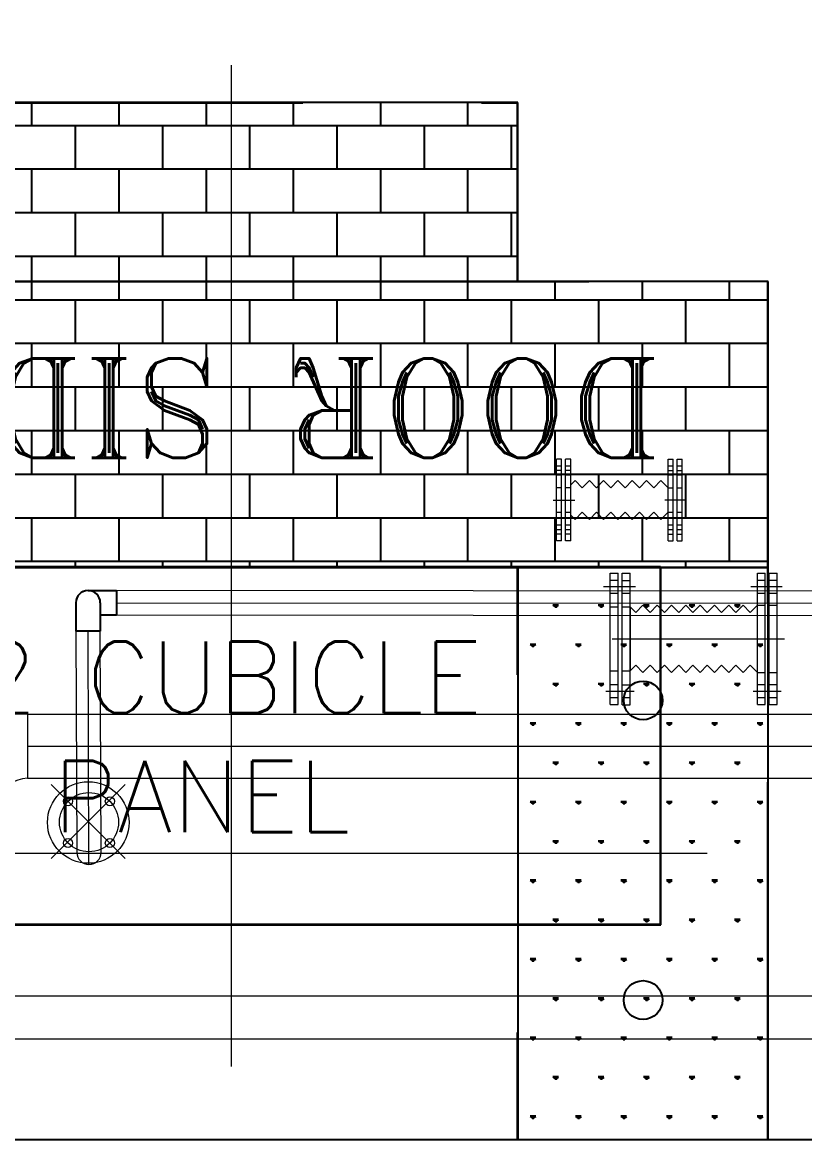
# Model space of a CAD drawing. Header units: metres. Extents: x 532250 to 532639, y 2673852 to 2674172.
# Drawn here: x 532442.479 to 532443.573, y 2674035.273 to 2674036.836 of the extents above; entities that cross this region are included whole.
import ezdxf

# ---------------------------------------------------------------- set-up
doc = ezdxf.new("R2010")
doc.units = ezdxf.units.M
doc.header["$MEASUREMENT"] = 0
for name, pattern in [('CENTER', [2, 1.25, -0.25, 0.25, -0.25]), ('CENTER2', [1.125, 0.75, -0.125, 0.125, -0.125]), ('DASHED', [0.75, 0.5, -0.25]), ('HIDDEN', [0.375, 0.25, -0.125])]:
    doc.linetypes.add(name, pattern=pattern)
doc.layers.add('IDT', color=7, linetype='Continuous')
doc.styles.add('RomanS', font='romans.shx')
doc.styles.add('ROMANT', font='romant', dxfattribs={"height": 2})
doc.linetypes.add('FOUNDATION LAYOUT$0$FENCELINE1', pattern='A,6.35,-2.54,[133,ltypeshp.shx,S=2.54,R=0,X=-2.54,Y=0],-2.54,25.4', length=36.83)

# ---------------------------------------------------------------- blocks, each defined once
blk = doc.blocks.new('IDT')
at = {"layer": 'IDT', "color": 8, "linetype": 'HIDDEN', "ltscale": 2}
for p, q in [((23.406, 22.4856), (23.406, 21.6856)), ((23.756, 22.4856), (23.406, 22.4856)), ((23.406, 22.4856), (23.406, 21.6856)), ((23.756, 22.4856), (23.406, 22.4856)), ((23.756, 22.4856), (23.756, 22.3356)), ((23.756, 22.4856), (23.756, 22.3356)), ((23.756, 21.8356), (23.756, 21.6856)), ((23.756, 21.8356), (23.756, 21.6856)), ((24.906, 21.6856), (23.406, 21.6856)), ((23.406, 21.6856), (23.406, 21.2856)), ((24.906, 21.6856), (23.406, 21.6856)), ((23.406, 21.6856), (23.406, 21.2856)), ((24.906, 21.2856), (23.406, 21.2856)), ((24.906, 21.2856), (23.406, 21.2856)), ((23.756, 21.2856), (23.756, 21.0356)), ((23.756, 21.2856), (23.756, 21.0356)), ((24.556, 21.0356), (23.756, 21.0356)), ((24.556, 21.0356), (23.756, 21.0356))]:
    blk.add_line(p, q, dxfattribs=at)
at = {"layer": 'IDT', "color": 8}
for p, q in [((23.4053, 22.4854), (23.4053, 21.6854)), ((23.7553, 22.4854), (23.4053, 22.4854)), ((23.7553, 21.6854), (23.7553, 22.4854)), ((23.556, 22.1846), (23.556, 21.6846)), ((23.556, 22.1846), (24.756, 22.1846)), ((23.556, 22.1846), (23.556, 21.6846)), ((23.556, 22.1846), (24.756, 22.1846)), ((23.4053, 21.6854), (23.7553, 21.6854)), ((23.4053, 21.6854), (23.4053, 21.2854)), ((24.9053, 21.6854), (23.4053, 21.6854)), ((23.556, 21.6846), (24.756, 21.6846)), ((23.556, 21.6846), (24.756, 21.6846)), ((23.4053, 21.2854), (24.9053, 21.2854)), ((23.7553, 21.2854), (23.7553, 21.0354)), ((24.5553, 21.2854), (23.7553, 21.2854)), ((23.7553, 21.0354), (24.5553, 21.0354))]:
    blk.add_line(p, q, dxfattribs=at)
at = {"layer": 'IDT', "color": 8, "linetype": 'Continuous'}
for p, q in [((23.4148, 22.4529), (23.4135, 22.4551)), ((23.4158, 22.4529), (23.4158, 22.4561)), ((23.4168, 22.4529), (23.4168, 22.4569)), ((23.4178, 22.4529), (23.4178, 22.4561)), ((23.4188, 22.4529), (23.42, 22.4551)), ((23.4783, 22.4529), (23.477, 22.4551)), ((23.4793, 22.4529), (23.4793, 22.4561)), ((23.4803, 22.4529), (23.4803, 22.4569)), ((23.4813, 22.4529), (23.4813, 22.4561)), ((23.4823, 22.4529), (23.4835, 22.4551)), ((23.5418, 22.4529), (23.5405, 22.4551)), ((23.5428, 22.4529), (23.5428, 22.4561)), ((23.5438, 22.4529), (23.5438, 22.4569)), ((23.5448, 22.4529), (23.5448, 22.4561)), ((23.5458, 22.4529), (23.547, 22.4551)), ((23.6053, 22.4529), (23.604, 22.4551)), ((23.6063, 22.4529), (23.6063, 22.4561)), ((23.6073, 22.4529), (23.6073, 22.4569)), ((23.6083, 22.4529), (23.6083, 22.4561)), ((23.6093, 22.4529), (23.6105, 22.4551)), ((23.6688, 22.4529), (23.6675, 22.4551)), ((23.6698, 22.4529), (23.6698, 22.4561)), ((23.6708, 22.4529), (23.6708, 22.4569)), ((23.6718, 22.4529), (23.6718, 22.4561)), ((23.6728, 22.4529), (23.674, 22.4551)), ((23.7323, 22.4529), (23.731, 22.4551)), ((23.7333, 22.4529), (23.7333, 22.4561)), ((23.7343, 22.4529), (23.7343, 22.4569)), ((23.7353, 22.4529), (23.7353, 22.4561)), ((23.7363, 22.4529), (23.7375, 22.4551)), ((23.4128, 22.4529), (23.4207, 22.4529)), ((23.4763, 22.4529), (23.4842, 22.4529)), ((23.5398, 22.4529), (23.5477, 22.4529)), ((23.6033, 22.4529), (23.6112, 22.4529)), ((23.6668, 22.4529), (23.6747, 22.4529)), ((23.7303, 22.4529), (23.7382, 22.4529)), ((23.4446, 22.3979), (23.4525, 22.3979)), ((23.4465, 22.3979), (23.4453, 22.4001)), ((23.4475, 22.3979), (23.4475, 22.4011)), ((23.4485, 22.3979), (23.4485, 22.4019)), ((23.4495, 22.3979), (23.4495, 22.4011)), ((23.4505, 22.3979), (23.4518, 22.4001)), ((23.5081, 22.3979), (23.516, 22.3979)), ((23.51, 22.3979), (23.5088, 22.4001)), ((23.511, 22.3979), (23.511, 22.4011)), ((23.512, 22.3979), (23.512, 22.4019)), ((23.513, 22.3979), (23.513, 22.4011)), ((23.514, 22.3979), (23.5153, 22.4001)), ((23.5716, 22.3979), (23.5795, 22.3979)), ((23.5735, 22.3979), (23.5723, 22.4001)), ((23.5745, 22.3979), (23.5745, 22.4011)), ((23.5755, 22.3979), (23.5755, 22.4019)), ((23.5765, 22.3979), (23.5765, 22.4011)), ((23.5775, 22.3979), (23.5788, 22.4001)), ((23.6351, 22.3979), (23.643, 22.3979)), ((23.637, 22.3979), (23.6358, 22.4001)), ((23.638, 22.3979), (23.638, 22.4011)), ((23.639, 22.3979), (23.639, 22.4019)), ((23.64, 22.3979), (23.64, 22.4011)), ((23.641, 22.3979), (23.6423, 22.4001)), ((23.6986, 22.3979), (23.7065, 22.3979)), ((23.7005, 22.3979), (23.6993, 22.4001)), ((23.7015, 22.3979), (23.7015, 22.4011)), ((23.7025, 22.3979), (23.7025, 22.4019)), ((23.7035, 22.3979), (23.7035, 22.4011)), ((23.7045, 22.3979), (23.7058, 22.4001)), ((23.4148, 22.3429), (23.4135, 22.3451)), ((23.4158, 22.3429), (23.4158, 22.3461)), ((23.4168, 22.3429), (23.4168, 22.3469)), ((23.4178, 22.3429), (23.4178, 22.3461)), ((23.4188, 22.3429), (23.42, 22.3451)), ((23.4783, 22.3429), (23.477, 22.3451)), ((23.4793, 22.3429), (23.4793, 22.3461)), ((23.4803, 22.3429), (23.4803, 22.3469)), ((23.4813, 22.3429), (23.4813, 22.3461)), ((23.4823, 22.3429), (23.4835, 22.3451)), ((23.5418, 22.3429), (23.5405, 22.3451)), ((23.5428, 22.3429), (23.5428, 22.3461)), ((23.5438, 22.3429), (23.5438, 22.3469)), ((23.5448, 22.3429), (23.5448, 22.3461)), ((23.5458, 22.3429), (23.547, 22.3451)), ((23.6053, 22.3429), (23.604, 22.3451)), ((23.6063, 22.3429), (23.6063, 22.3461)), ((23.6073, 22.3429), (23.6073, 22.3469)), ((23.6083, 22.3429), (23.6083, 22.3461)), ((23.6093, 22.3429), (23.6105, 22.3451)), ((23.6688, 22.3429), (23.6675, 22.3451)), ((23.6698, 22.3429), (23.6698, 22.3461)), ((23.6708, 22.3429), (23.6708, 22.3469)), ((23.6718, 22.3429), (23.6718, 22.3461)), ((23.6728, 22.3429), (23.674, 22.3451)), ((23.7323, 22.3429), (23.731, 22.3451)), ((23.7333, 22.3429), (23.7333, 22.3461)), ((23.7343, 22.3429), (23.7343, 22.3469)), ((23.7353, 22.3429), (23.7353, 22.3461)), ((23.7363, 22.3429), (23.7375, 22.3451)), ((23.4128, 22.3429), (23.4207, 22.3429)), ((23.4763, 22.3429), (23.4842, 22.3429)), ((23.5398, 22.3429), (23.5477, 22.3429)), ((23.6033, 22.3429), (23.6112, 22.3429)), ((23.6668, 22.3429), (23.6747, 22.3429)), ((23.7303, 22.3429), (23.7382, 22.3429)), ((23.4446, 22.2879), (23.4525, 22.2879)), ((23.4465, 22.2879), (23.4453, 22.2901)), ((23.4475, 22.2879), (23.4475, 22.2911)), ((23.4485, 22.2879), (23.4485, 22.2919)), ((23.4495, 22.2879), (23.4495, 22.2911)), ((23.4505, 22.2879), (23.4518, 22.2901)), ((23.5081, 22.2879), (23.516, 22.2879)), ((23.51, 22.2879), (23.5088, 22.2901)), ((23.511, 22.2879), (23.511, 22.2911)), ((23.512, 22.2879), (23.512, 22.2919)), ((23.513, 22.2879), (23.513, 22.2911)), ((23.514, 22.2879), (23.5153, 22.2901)), ((23.5716, 22.2879), (23.5795, 22.2879)), ((23.5735, 22.2879), (23.5723, 22.2901)), ((23.5745, 22.2879), (23.5745, 22.2911)), ((23.5755, 22.2879), (23.5755, 22.2919)), ((23.5765, 22.2879), (23.5765, 22.2911)), ((23.5775, 22.2879), (23.5788, 22.2901)), ((23.6351, 22.2879), (23.643, 22.2879)), ((23.637, 22.2879), (23.6358, 22.2901)), ((23.638, 22.2879), (23.638, 22.2911)), ((23.639, 22.2879), (23.639, 22.2919)), ((23.64, 22.2879), (23.64, 22.2911)), ((23.641, 22.2879), (23.6423, 22.2901)), ((23.6986, 22.2879), (23.7065, 22.2879)), ((23.7005, 22.2879), (23.6993, 22.2901)), ((23.7015, 22.2879), (23.7015, 22.2911)), ((23.7025, 22.2879), (23.7025, 22.2919)), ((23.7035, 22.2879), (23.7035, 22.2911)), ((23.7045, 22.2879), (23.7058, 22.2901)), ((23.4158, 22.233), (23.4158, 22.2361)), ((23.4168, 22.233), (23.4168, 22.2369)), ((23.4178, 22.233), (23.4178, 22.2361)), ((23.4793, 22.233), (23.4793, 22.2361)), ((23.4803, 22.233), (23.4803, 22.2369)), ((23.4813, 22.233), (23.4813, 22.2361)), ((23.5428, 22.233), (23.5428, 22.2361)), ((23.5438, 22.233), (23.5438, 22.2369)), ((23.5448, 22.233), (23.5448, 22.2361)), ((23.6063, 22.233), (23.6063, 22.2361)), ((23.6073, 22.233), (23.6073, 22.2369)), ((23.6083, 22.233), (23.6083, 22.2361)), ((23.6698, 22.233), (23.6698, 22.2361)), ((23.6708, 22.233), (23.6708, 22.2369)), ((23.6718, 22.233), (23.6718, 22.2361)), ((23.7333, 22.233), (23.7333, 22.2361)), ((23.7343, 22.233), (23.7343, 22.2369)), ((23.7353, 22.233), (23.7353, 22.2361)), ((23.4128, 22.233), (23.4207, 22.233)), ((23.4148, 22.233), (23.4135, 22.2352)), ((23.4188, 22.233), (23.42, 22.2352)), ((23.4763, 22.233), (23.4842, 22.233)), ((23.4783, 22.233), (23.477, 22.2352)), ((23.4823, 22.233), (23.4835, 22.2352)), ((23.5398, 22.233), (23.5477, 22.233)), ((23.5418, 22.233), (23.5405, 22.2352)), ((23.5458, 22.233), (23.547, 22.2352)), ((23.6033, 22.233), (23.6112, 22.233)), ((23.6053, 22.233), (23.604, 22.2352)), ((23.6093, 22.233), (23.6105, 22.2352)), ((23.6668, 22.233), (23.6747, 22.233)), ((23.6688, 22.233), (23.6675, 22.2352)), ((23.6728, 22.233), (23.674, 22.2352)), ((23.7303, 22.233), (23.7382, 22.233)), ((23.7323, 22.233), (23.731, 22.2352)), ((23.7363, 22.233), (23.7375, 22.2352)), ((23.4446, 22.178), (23.4525, 22.178)), ((23.4465, 22.178), (23.4453, 22.1802)), ((23.4475, 22.178), (23.4475, 22.1811)), ((23.4485, 22.178), (23.4485, 22.1819)), ((23.4495, 22.178), (23.4495, 22.1811)), ((23.4505, 22.178), (23.4518, 22.1802)), ((23.5081, 22.178), (23.516, 22.178)), ((23.51, 22.178), (23.5088, 22.1802)), ((23.511, 22.178), (23.511, 22.1811)), ((23.512, 22.178), (23.512, 22.1819)), ((23.513, 22.178), (23.513, 22.1811)), ((23.514, 22.178), (23.5153, 22.1802)), ((23.5716, 22.178), (23.5795, 22.178)), ((23.5735, 22.178), (23.5723, 22.1802)), ((23.5745, 22.178), (23.5745, 22.1811)), ((23.5755, 22.178), (23.5755, 22.1819)), ((23.5765, 22.178), (23.5765, 22.1811)), ((23.5775, 22.178), (23.5788, 22.1802)), ((23.6351, 22.178), (23.643, 22.178)), ((23.637, 22.178), (23.6358, 22.1802)), ((23.638, 22.178), (23.638, 22.1811)), ((23.639, 22.178), (23.639, 22.1819)), ((23.64, 22.178), (23.64, 22.1811)), ((23.641, 22.178), (23.6423, 22.1802)), ((23.6986, 22.178), (23.7065, 22.178)), ((23.7005, 22.178), (23.6993, 22.1802)), ((23.7015, 22.178), (23.7015, 22.1811)), ((23.7025, 22.178), (23.7025, 22.1819)), ((23.7035, 22.178), (23.7035, 22.1811)), ((23.7045, 22.178), (23.7058, 22.1802)), ((23.4158, 22.123), (23.4158, 22.1261)), ((23.4168, 22.123), (23.4168, 22.1269)), ((23.4178, 22.123), (23.4178, 22.1261)), ((23.4793, 22.123), (23.4793, 22.1261)), ((23.4803, 22.123), (23.4803, 22.1269)), ((23.4813, 22.123), (23.4813, 22.1261)), ((23.5428, 22.123), (23.5428, 22.1261)), ((23.5438, 22.123), (23.5438, 22.1269)), ((23.5448, 22.123), (23.5448, 22.1261)), ((23.6063, 22.123), (23.6063, 22.1261)), ((23.6073, 22.123), (23.6073, 22.1269)), ((23.6083, 22.123), (23.6083, 22.1261)), ((23.6698, 22.123), (23.6698, 22.1261)), ((23.6708, 22.123), (23.6708, 22.1269)), ((23.6718, 22.123), (23.6718, 22.1261)), ((23.7333, 22.123), (23.7333, 22.1261)), ((23.7343, 22.123), (23.7343, 22.1269)), ((23.7353, 22.123), (23.7353, 22.1261)), ((23.4128, 22.123), (23.4207, 22.123)), ((23.4148, 22.123), (23.4135, 22.1252)), ((23.4188, 22.123), (23.42, 22.1252)), ((23.4763, 22.123), (23.4842, 22.123)), ((23.4783, 22.123), (23.477, 22.1252)), ((23.4823, 22.123), (23.4835, 22.1252)), ((23.5398, 22.123), (23.5477, 22.123)), ((23.5418, 22.123), (23.5405, 22.1252)), ((23.5458, 22.123), (23.547, 22.1252)), ((23.6033, 22.123), (23.6112, 22.123)), ((23.6053, 22.123), (23.604, 22.1252)), ((23.6093, 22.123), (23.6105, 22.1252)), ((23.6668, 22.123), (23.6747, 22.123)), ((23.6688, 22.123), (23.6675, 22.1252)), ((23.6728, 22.123), (23.674, 22.1252)), ((23.7303, 22.123), (23.7382, 22.123)), ((23.7323, 22.123), (23.731, 22.1252)), ((23.7363, 22.123), (23.7375, 22.1252)), ((23.4446, 22.068), (23.4525, 22.068)), ((23.4465, 22.068), (23.4453, 22.0702)), ((23.4475, 22.068), (23.4475, 22.0712)), ((23.4485, 22.068), (23.4485, 22.0719)), ((23.4495, 22.068), (23.4495, 22.0712)), ((23.4505, 22.068), (23.4518, 22.0702)), ((23.5081, 22.068), (23.516, 22.068)), ((23.51, 22.068), (23.5088, 22.0702)), ((23.511, 22.068), (23.511, 22.0712)), ((23.512, 22.068), (23.512, 22.0719)), ((23.513, 22.068), (23.513, 22.0712)), ((23.514, 22.068), (23.5153, 22.0702)), ((23.5716, 22.068), (23.5795, 22.068)), ((23.5735, 22.068), (23.5723, 22.0702)), ((23.5745, 22.068), (23.5745, 22.0712)), ((23.5755, 22.068), (23.5755, 22.0719)), ((23.5765, 22.068), (23.5765, 22.0712)), ((23.5775, 22.068), (23.5788, 22.0702)), ((23.6351, 22.068), (23.643, 22.068)), ((23.637, 22.068), (23.6358, 22.0702)), ((23.638, 22.068), (23.638, 22.0712)), ((23.639, 22.068), (23.639, 22.0719)), ((23.64, 22.068), (23.64, 22.0712)), ((23.641, 22.068), (23.6423, 22.0702)), ((23.6986, 22.068), (23.7065, 22.068)), ((23.7005, 22.068), (23.6993, 22.0702)), ((23.7015, 22.068), (23.7015, 22.0712)), ((23.7025, 22.068), (23.7025, 22.0719)), ((23.7035, 22.068), (23.7035, 22.0712)), ((23.7045, 22.068), (23.7058, 22.0702)), ((23.4168, 22.013), (23.4168, 22.017)), ((23.4803, 22.013), (23.4803, 22.017)), ((23.5438, 22.013), (23.5438, 22.017)), ((23.6073, 22.013), (23.6073, 22.017)), ((23.6708, 22.013), (23.6708, 22.017)), ((23.7343, 22.013), (23.7343, 22.017)), ((23.4128, 22.013), (23.4207, 22.013)), ((23.4148, 22.013), (23.4135, 22.0152)), ((23.4158, 22.013), (23.4158, 22.0162)), ((23.4178, 22.013), (23.4178, 22.0162)), ((23.4188, 22.013), (23.42, 22.0152)), ((23.4763, 22.013), (23.4842, 22.013)), ((23.4783, 22.013), (23.477, 22.0152)), ((23.4793, 22.013), (23.4793, 22.0162)), ((23.4813, 22.013), (23.4813, 22.0162)), ((23.4823, 22.013), (23.4835, 22.0152)), ((23.5398, 22.013), (23.5477, 22.013)), ((23.5418, 22.013), (23.5405, 22.0152)), ((23.5428, 22.013), (23.5428, 22.0162)), ((23.5448, 22.013), (23.5448, 22.0162)), ((23.5458, 22.013), (23.547, 22.0152)), ((23.6033, 22.013), (23.6112, 22.013)), ((23.6053, 22.013), (23.604, 22.0152)), ((23.6063, 22.013), (23.6063, 22.0162)), ((23.6083, 22.013), (23.6083, 22.0162)), ((23.6093, 22.013), (23.6105, 22.0152)), ((23.6668, 22.013), (23.6747, 22.013)), ((23.6688, 22.013), (23.6675, 22.0152)), ((23.6698, 22.013), (23.6698, 22.0162)), ((23.6718, 22.013), (23.6718, 22.0162)), ((23.6728, 22.013), (23.674, 22.0152)), ((23.7303, 22.013), (23.7382, 22.013)), ((23.7323, 22.013), (23.731, 22.0152)), ((23.7333, 22.013), (23.7333, 22.0162)), ((23.7353, 22.013), (23.7353, 22.0162)), ((23.7363, 22.013), (23.7375, 22.0152)), ((23.4446, 21.958), (23.4525, 21.958)), ((23.4465, 21.958), (23.4453, 21.9602)), ((23.4475, 21.958), (23.4475, 21.9612)), ((23.4485, 21.958), (23.4485, 21.962)), ((23.4495, 21.958), (23.4495, 21.9612)), ((23.4505, 21.958), (23.4518, 21.9602)), ((23.5081, 21.958), (23.516, 21.958)), ((23.51, 21.958), (23.5088, 21.9602)), ((23.511, 21.958), (23.511, 21.9612)), ((23.512, 21.958), (23.512, 21.962)), ((23.513, 21.958), (23.513, 21.9612)), ((23.514, 21.958), (23.5153, 21.9602)), ((23.5716, 21.958), (23.5795, 21.958)), ((23.5735, 21.958), (23.5723, 21.9602)), ((23.5745, 21.958), (23.5745, 21.9612)), ((23.5755, 21.958), (23.5755, 21.962)), ((23.5765, 21.958), (23.5765, 21.9612)), ((23.5775, 21.958), (23.5788, 21.9602)), ((23.6351, 21.958), (23.643, 21.958)), ((23.637, 21.958), (23.6358, 21.9602)), ((23.638, 21.958), (23.638, 21.9612)), ((23.639, 21.958), (23.639, 21.962)), ((23.64, 21.958), (23.64, 21.9612)), ((23.641, 21.958), (23.6423, 21.9602)), ((23.6986, 21.958), (23.7065, 21.958)), ((23.7005, 21.958), (23.6993, 21.9602)), ((23.7015, 21.958), (23.7015, 21.9612)), ((23.7025, 21.958), (23.7025, 21.962)), ((23.7035, 21.958), (23.7035, 21.9612)), ((23.7045, 21.958), (23.7058, 21.9602)), ((23.4128, 21.903), (23.4207, 21.903)), ((23.4148, 21.903), (23.4135, 21.9052)), ((23.4158, 21.903), (23.4158, 21.9062)), ((23.4168, 21.903), (23.4168, 21.907)), ((23.4178, 21.903), (23.4178, 21.9062)), ((23.4188, 21.903), (23.42, 21.9052)), ((23.4763, 21.903), (23.4842, 21.903)), ((23.4783, 21.903), (23.477, 21.9052)), ((23.4793, 21.903), (23.4793, 21.9062)), ((23.4803, 21.903), (23.4803, 21.907)), ((23.4813, 21.903), (23.4813, 21.9062)), ((23.4823, 21.903), (23.4835, 21.9052)), ((23.5398, 21.903), (23.5477, 21.903)), ((23.5418, 21.903), (23.5405, 21.9052)), ((23.5428, 21.903), (23.5428, 21.9062)), ((23.5438, 21.903), (23.5438, 21.907)), ((23.5448, 21.903), (23.5448, 21.9062)), ((23.5458, 21.903), (23.547, 21.9052)), ((23.6033, 21.903), (23.6112, 21.903)), ((23.6053, 21.903), (23.604, 21.9052)), ((23.6063, 21.903), (23.6063, 21.9062)), ((23.6073, 21.903), (23.6073, 21.907)), ((23.6083, 21.903), (23.6083, 21.9062)), ((23.6093, 21.903), (23.6105, 21.9052)), ((23.6668, 21.903), (23.6747, 21.903)), ((23.6688, 21.903), (23.6675, 21.9052)), ((23.6698, 21.903), (23.6698, 21.9062)), ((23.6708, 21.903), (23.6708, 21.907)), ((23.6718, 21.903), (23.6718, 21.9062)), ((23.6728, 21.903), (23.674, 21.9052)), ((23.7303, 21.903), (23.7382, 21.903)), ((23.7323, 21.903), (23.731, 21.9052)), ((23.7333, 21.903), (23.7333, 21.9062)), ((23.7343, 21.903), (23.7343, 21.907)), ((23.7353, 21.903), (23.7353, 21.9062)), ((23.7363, 21.903), (23.7375, 21.9052)), ((23.4446, 21.848), (23.4525, 21.848)), ((23.4465, 21.848), (23.4453, 21.8502)), ((23.4475, 21.848), (23.4475, 21.8512)), ((23.4485, 21.848), (23.4485, 21.852)), ((23.4495, 21.848), (23.4495, 21.8512)), ((23.4505, 21.848), (23.4518, 21.8502)), ((23.5081, 21.848), (23.516, 21.848)), ((23.51, 21.848), (23.5088, 21.8502)), ((23.511, 21.848), (23.511, 21.8512)), ((23.512, 21.848), (23.512, 21.852)), ((23.513, 21.848), (23.513, 21.8512)), ((23.514, 21.848), (23.5153, 21.8502)), ((23.5716, 21.848), (23.5795, 21.848)), ((23.5735, 21.848), (23.5723, 21.8502)), ((23.5745, 21.848), (23.5745, 21.8512)), ((23.5755, 21.848), (23.5755, 21.852)), ((23.5765, 21.848), (23.5765, 21.8512)), ((23.5775, 21.848), (23.5788, 21.8502)), ((23.6351, 21.848), (23.643, 21.848)), ((23.637, 21.848), (23.6358, 21.8502)), ((23.638, 21.848), (23.638, 21.8512)), ((23.639, 21.848), (23.639, 21.852)), ((23.64, 21.848), (23.64, 21.8512)), ((23.641, 21.848), (23.6423, 21.8502)), ((23.6986, 21.848), (23.7065, 21.848)), ((23.7005, 21.848), (23.6993, 21.8502)), ((23.7015, 21.848), (23.7015, 21.8512)), ((23.7025, 21.848), (23.7025, 21.852)), ((23.7035, 21.848), (23.7035, 21.8512)), ((23.7045, 21.848), (23.7058, 21.8502)), ((23.4128, 21.793), (23.4207, 21.793)), ((23.4148, 21.793), (23.4135, 21.7952)), ((23.4158, 21.793), (23.4158, 21.7962)), ((23.4168, 21.793), (23.4168, 21.797)), ((23.4178, 21.793), (23.4178, 21.7962)), ((23.4188, 21.793), (23.42, 21.7952)), ((23.4763, 21.793), (23.4842, 21.793)), ((23.4783, 21.793), (23.477, 21.7952)), ((23.4793, 21.793), (23.4793, 21.7962)), ((23.4803, 21.793), (23.4803, 21.797)), ((23.4813, 21.793), (23.4813, 21.7962)), ((23.4823, 21.793), (23.4835, 21.7952)), ((23.5398, 21.793), (23.5477, 21.793)), ((23.5418, 21.793), (23.5405, 21.7952)), ((23.5428, 21.793), (23.5428, 21.7962)), ((23.5438, 21.793), (23.5438, 21.797)), ((23.5448, 21.793), (23.5448, 21.7962)), ((23.5458, 21.793), (23.547, 21.7952)), ((23.6033, 21.793), (23.6112, 21.793)), ((23.6053, 21.793), (23.604, 21.7952)), ((23.6063, 21.793), (23.6063, 21.7962)), ((23.6073, 21.793), (23.6073, 21.797)), ((23.6083, 21.793), (23.6083, 21.7962)), ((23.6093, 21.793), (23.6105, 21.7952)), ((23.6668, 21.793), (23.6747, 21.793)), ((23.6688, 21.793), (23.6675, 21.7952)), ((23.6698, 21.793), (23.6698, 21.7962)), ((23.6708, 21.793), (23.6708, 21.797)), ((23.6718, 21.793), (23.6718, 21.7962)), ((23.6728, 21.793), (23.674, 21.7952)), ((23.7303, 21.793), (23.7382, 21.793)), ((23.7323, 21.793), (23.731, 21.7952)), ((23.7333, 21.793), (23.7333, 21.7962)), ((23.7343, 21.793), (23.7343, 21.797)), ((23.7353, 21.793), (23.7353, 21.7962)), ((23.7363, 21.793), (23.7375, 21.7952)), ((23.4446, 21.738), (23.4525, 21.738)), ((23.4465, 21.738), (23.4453, 21.7402)), ((23.4475, 21.738), (23.4475, 21.7412)), ((23.4485, 21.738), (23.4485, 21.742)), ((23.4495, 21.738), (23.4495, 21.7412)), ((23.4505, 21.738), (23.4518, 21.7402)), ((23.5081, 21.738), (23.516, 21.738)), ((23.51, 21.738), (23.5088, 21.7402)), ((23.511, 21.738), (23.511, 21.7412)), ((23.512, 21.738), (23.512, 21.742)), ((23.513, 21.738), (23.513, 21.7412)), ((23.514, 21.738), (23.5153, 21.7402)), ((23.5716, 21.738), (23.5795, 21.738)), ((23.5735, 21.738), (23.5723, 21.7402)), ((23.5745, 21.738), (23.5745, 21.7412)), ((23.5755, 21.738), (23.5755, 21.742)), ((23.5765, 21.738), (23.5765, 21.7412)), ((23.5775, 21.738), (23.5788, 21.7402)), ((23.6351, 21.738), (23.643, 21.738)), ((23.637, 21.738), (23.6358, 21.7402)), ((23.638, 21.738), (23.638, 21.7412)), ((23.639, 21.738), (23.639, 21.742)), ((23.64, 21.738), (23.64, 21.7412)), ((23.641, 21.738), (23.6423, 21.7402)), ((23.6986, 21.738), (23.7065, 21.738)), ((23.7005, 21.738), (23.6993, 21.7402)), ((23.7015, 21.738), (23.7015, 21.7412)), ((23.7025, 21.738), (23.7025, 21.742)), ((23.7035, 21.738), (23.7035, 21.7412)), ((23.7045, 21.738), (23.7058, 21.7402)), ((23.4053, 21.6772), (24.9053, 21.6772)), ((23.4158, 21.6854), (23.4158, 21.6862)), ((23.4168, 21.6854), (23.4168, 21.687)), ((23.4178, 21.6854), (23.4178, 21.6862)), ((23.4598, 21.6163), (23.4598, 21.6772)), ((23.4793, 21.6854), (23.4793, 21.6862)), ((23.4803, 21.6854), (23.4803, 21.687)), ((23.4813, 21.6854), (23.4813, 21.6862)), ((23.5208, 21.6772), (23.5208, 21.6854)), ((23.5428, 21.6854), (23.5428, 21.6862)), ((23.5438, 21.6854), (23.5438, 21.687)), ((23.5448, 21.6854), (23.5448, 21.6862)), ((23.5817, 21.6163), (23.5817, 21.6772)), ((23.6063, 21.6854), (23.6063, 21.6862)), ((23.6073, 21.6854), (23.6073, 21.687)), ((23.6083, 21.6854), (23.6083, 21.6862)), ((23.6427, 21.6772), (23.6427, 21.6854)), ((23.6698, 21.6854), (23.6698, 21.6862)), ((23.6708, 21.6854), (23.6708, 21.687)), ((23.6718, 21.6854), (23.6718, 21.6862)), ((23.7036, 21.6163), (23.7036, 21.6772)), ((23.7333, 21.6854), (23.7333, 21.6862)), ((23.7343, 21.6854), (23.7343, 21.687)), ((23.7353, 21.6854), (23.7353, 21.6862)), ((23.7646, 21.6772), (23.7646, 21.6854)), ((23.8256, 21.6163), (23.8256, 21.6772)), ((23.8865, 21.6772), (23.8865, 21.6854)), ((23.9475, 21.6163), (23.9475, 21.6772)), ((24.0084, 21.6772), (24.0084, 21.6854)), ((24.0694, 21.6163), (24.0694, 21.6772)), ((24.1304, 21.6772), (24.1304, 21.6854)), ((24.1913, 21.6163), (24.1913, 21.6772)), ((24.2523, 21.6772), (24.2523, 21.6854)), ((24.3132, 21.6163), (24.3132, 21.6772)), ((24.3742, 21.6772), (24.3742, 21.6854)), ((24.4352, 21.6163), (24.4352, 21.6772)), ((23.4053, 21.6163), (24.9053, 21.6163)), ((23.5208, 21.5553), (23.5208, 21.6163)), ((23.6427, 21.5553), (23.6427, 21.6163)), ((23.7646, 21.5553), (23.7646, 21.6163)), ((23.8865, 21.5553), (23.8865, 21.6163)), ((24.0084, 21.5553), (24.0084, 21.6163)), ((24.1304, 21.5553), (24.1304, 21.6163)), ((24.2523, 21.5553), (24.2523, 21.6163)), ((24.3742, 21.5553), (24.3742, 21.6163)), ((23.4053, 21.5553), (24.9053, 21.5553)), ((23.4598, 21.4943), (23.4598, 21.5553)), ((23.5817, 21.4943), (23.5817, 21.5553)), ((23.7036, 21.4943), (23.7036, 21.5553)), ((23.8256, 21.4943), (23.8256, 21.5553)), ((23.9475, 21.4943), (23.9475, 21.5553)), ((24.0694, 21.4943), (24.0694, 21.5553)), ((24.1913, 21.4943), (24.1913, 21.5553)), ((24.3132, 21.4943), (24.3132, 21.5553)), ((24.4352, 21.4943), (24.4352, 21.5553)), ((23.4053, 21.4943), (24.9053, 21.4943)), ((23.5208, 21.4334), (23.5208, 21.4943)), ((23.6427, 21.4334), (23.6427, 21.4943)), ((23.7646, 21.4334), (23.7646, 21.4943)), ((23.8865, 21.4334), (23.8865, 21.4943)), ((24.0084, 21.4334), (24.0084, 21.4943)), ((24.1304, 21.4334), (24.1304, 21.4943)), ((24.2523, 21.4334), (24.2523, 21.4943)), ((24.3742, 21.4334), (24.3742, 21.4943)), ((23.4053, 21.4334), (24.9053, 21.4334)), ((23.4598, 21.3724), (23.4598, 21.4334)), ((23.5817, 21.3724), (23.5817, 21.4334)), ((23.7036, 21.3724), (23.7036, 21.4334)), ((23.8256, 21.3724), (23.8256, 21.4334)), ((23.9475, 21.3724), (23.9475, 21.4334)), ((24.0694, 21.3724), (24.0694, 21.4334)), ((24.1913, 21.3724), (24.1913, 21.4334)), ((24.3132, 21.3724), (24.3132, 21.4334)), ((24.4352, 21.3724), (24.4352, 21.4334)), ((23.4053, 21.3724), (24.9053, 21.3724)), ((23.5208, 21.3115), (23.5208, 21.3724)), ((23.6427, 21.3115), (23.6427, 21.3724)), ((23.7646, 21.3115), (23.7646, 21.3724)), ((23.8865, 21.3115), (23.8865, 21.3724)), ((24.0084, 21.3115), (24.0084, 21.3724)), ((24.1304, 21.3115), (24.1304, 21.3724)), ((24.2523, 21.3115), (24.2523, 21.3724)), ((24.3742, 21.3115), (24.3742, 21.3724)), ((23.4053, 21.3115), (24.9053, 21.3115)), ((23.4598, 21.2854), (23.4598, 21.3115)), ((23.5817, 21.2854), (23.5817, 21.3115)), ((23.7036, 21.2854), (23.7036, 21.3115)), ((23.8256, 21.2854), (23.8256, 21.3115)), ((23.9475, 21.2854), (23.9475, 21.3115)), ((24.0694, 21.2854), (24.0694, 21.3115)), ((24.1913, 21.2854), (24.1913, 21.3115)), ((24.3132, 21.2854), (24.3132, 21.3115)), ((24.4352, 21.2854), (24.4352, 21.3115)), ((23.8256, 21.2505), (23.8256, 21.2854)), ((23.9475, 21.2505), (23.9475, 21.2854)), ((24.0694, 21.2505), (24.0694, 21.2854)), ((24.1913, 21.2505), (24.1913, 21.2854)), ((24.3132, 21.2505), (24.3132, 21.2854)), ((24.4352, 21.2505), (24.4352, 21.2854)), ((23.7553, 21.2505), (24.5553, 21.2505)), ((23.7646, 21.1895), (23.7646, 21.2505)), ((23.8865, 21.1895), (23.8865, 21.2505)), ((24.0084, 21.1895), (24.0084, 21.2505)), ((24.1304, 21.1895), (24.1304, 21.2505)), ((24.2523, 21.1895), (24.2523, 21.2505)), ((24.3742, 21.1895), (24.3742, 21.2505)), ((23.7553, 21.1895), (24.5553, 21.1895)), ((23.8256, 21.1286), (23.8256, 21.1895)), ((23.9475, 21.1286), (23.9475, 21.1895)), ((24.0694, 21.1286), (24.0694, 21.1895)), ((24.1913, 21.1286), (24.1913, 21.1895)), ((24.3132, 21.1286), (24.3132, 21.1895)), ((24.4352, 21.1286), (24.4352, 21.1895)), ((23.7553, 21.1286), (24.5553, 21.1286)), ((23.7646, 21.0676), (23.7646, 21.1286)), ((23.8865, 21.0676), (23.8865, 21.1286)), ((24.0084, 21.0676), (24.0084, 21.1286)), ((24.1304, 21.0676), (24.1304, 21.1286)), ((24.2523, 21.0676), (24.2523, 21.1286)), ((24.3742, 21.0676), (24.3742, 21.1286)), ((23.7553, 21.0676), (24.5553, 21.0676)), ((23.8256, 21.0354), (23.8256, 21.0676)), ((23.9475, 21.0354), (23.9475, 21.0676)), ((24.0694, 21.0354), (24.0694, 21.0676)), ((24.1913, 21.0354), (24.1913, 21.0676)), ((24.3132, 21.0354), (24.3132, 21.0676)), ((24.4352, 21.0354), (24.4352, 21.0676))]:
    blk.add_line(p, q, dxfattribs=at)
at = {"layer": 'IDT', "color": 8, "linetype": 'CENTER', "lineweight": 0, "ltscale": 100}
for p, q in [((24.156, 20.9831), (24.156, 22.3832)), ((23.4907, 22.0856), (24.8695, 22.0856)), ((23.4907, 22.0856), (24.8695, 22.0856))]:
    blk.add_line(p, q, dxfattribs=at)
at = {"layer": 'IDT', "color": 8, "linetype": 'DASHED', "lineweight": 0, "ltscale": 20}
for p, q in [((24.5371, 22.3446), (9.8927, 22.3446)), ((24.5371, 22.3446), (9.8927, 22.3446)), ((9.8927, 22.2246), (24.5371, 22.2246)), ((9.8927, 22.2246), (24.5371, 22.2246))]:
    blk.add_line(p, q, dxfattribs=at)
at = {"layer": 'IDT', "color": 8, "linetype": 'CENTER2', "lineweight": 0, "ltscale": 500}
blk.add_line((24.5271, 22.2846), (9.8927, 22.2846), dxfattribs=at)
blk.add_line((24.5271, 22.2846), (9.8927, 22.2846), dxfattribs=at)
at = {"layer": 'IDT', "color": 8, "ltscale": 0.1}
for p, q in [((24.7553, 22.1854), (23.5553, 22.1854)), ((23.5553, 22.1854), (23.5553, 21.6854)), ((23.5553, 21.6854), (24.7553, 21.6854))]:
    blk.add_line(p, q, dxfattribs=at)
at = {"layer": 'IDT', "color": 0, "linetype": 'CENTER2', "lineweight": 0, "ltscale": 500}
for p, q in [((24.355, 22.1008), (24.3563, 21.7747)), ((24.355, 22.1008), (24.3563, 21.7747)), ((24.4411, 21.9355), (15.733, 21.9355)), ((24.4411, 21.9355), (15.733, 21.9355)), ((24.3163, 21.7347), (15.8584, 21.7413)), ((24.3163, 21.7347), (15.8584, 21.7413))]:
    blk.add_line(p, q, dxfattribs=at)
at = {"layer": 'IDT', "color": 0, "lineweight": 0}
for p, q in [((24.3043, 22.0924), (24.4078, 21.9889)), ((24.3043, 21.9889), (24.4078, 22.0924)), ((24.3043, 22.0924), (24.4078, 21.9889)), ((24.3043, 21.9889), (24.4078, 22.0924)), ((24.338, 22.0838), (24.3394, 21.7747)), ((24.338, 22.0838), (24.3394, 21.7747)), ((24.3733, 21.7747), (24.372, 22.0838)), ((24.3733, 21.7747), (24.372, 22.0838)), ((24.4411, 21.98), (15.733, 21.98)), ((24.4411, 21.98), (15.733, 21.98)), ((24.4411, 21.8908), (24.4411, 21.9801)), ((24.4411, 21.8908), (24.4411, 21.9801)), ((15.733, 21.891), (24.4411, 21.891)), ((15.733, 21.891), (24.4411, 21.891)), ((24.3163, 21.7517), (15.8584, 21.7583)), ((24.3163, 21.7517), (15.8584, 21.7583)), ((15.8584, 21.7243), (24.3163, 21.7177)), ((15.8584, 21.7243), (24.3163, 21.7177))]:
    blk.add_line(p, q, dxfattribs=at)
at = {"layer": 'IDT', "color": 8, "lineweight": 0, "ltscale": 10}
for p, q in [((23.3927, 21.8772), (23.3927, 21.6932)), ((23.4038, 21.8772), (23.3927, 21.8772)), ((23.3927, 21.8772), (23.3927, 21.6932)), ((23.4038, 21.8772), (23.3927, 21.8772)), ((23.4038, 21.8772), (23.4038, 21.6932)), ((23.4038, 21.8772), (23.4038, 21.6932)), ((23.4094, 21.8772), (23.4094, 21.6932)), ((23.4205, 21.8772), (23.4094, 21.8772)), ((23.4094, 21.8772), (23.4094, 21.6932)), ((23.4205, 21.8772), (23.4094, 21.8772)), ((23.4205, 21.8772), (23.4205, 21.6932)), ((23.4205, 21.8772), (23.4205, 21.6932)), ((23.5983, 21.8774), (23.5983, 21.6934)), ((23.6094, 21.8774), (23.5983, 21.8774)), ((23.5983, 21.8774), (23.5983, 21.6934)), ((23.6094, 21.8774), (23.5983, 21.8774)), ((23.6094, 21.8774), (23.6094, 21.6934)), ((23.6094, 21.8774), (23.6094, 21.6934)), ((23.6153, 21.8772), (23.6153, 21.6932)), ((23.6264, 21.8772), (23.6153, 21.8772)), ((23.6153, 21.8772), (23.6153, 21.6932)), ((23.6264, 21.8772), (23.6153, 21.8772)), ((23.6264, 21.8772), (23.6264, 21.6932)), ((23.6264, 21.8772), (23.6264, 21.6932)), ((23.4099, 21.8583), (23.387, 21.8583)), ((23.4099, 21.8583), (23.387, 21.8583)), ((23.4266, 21.8583), (23.4036, 21.8583)), ((23.4266, 21.8583), (23.4036, 21.8583)), ((23.6155, 21.8585), (23.5926, 21.8585)), ((23.6155, 21.8585), (23.5926, 21.8585)), ((23.6325, 21.8583), (23.6095, 21.8583)), ((23.6325, 21.8583), (23.6095, 21.8583)), ((23.4205, 21.8322), (23.4305, 21.8222)), ((23.4205, 21.8322), (23.4305, 21.8222)), ((23.4305, 21.8222), (23.4405, 21.8322)), ((23.4305, 21.8222), (23.4405, 21.8322)), ((23.4405, 21.8322), (23.4505, 21.8222)), ((23.4405, 21.8322), (23.4505, 21.8222)), ((23.4505, 21.8222), (23.4605, 21.8322)), ((23.4505, 21.8222), (23.4605, 21.8322)), ((23.4605, 21.8322), (23.4705, 21.8222)), ((23.4605, 21.8322), (23.4705, 21.8222)), ((23.4705, 21.8222), (23.4805, 21.8322)), ((23.4705, 21.8222), (23.4805, 21.8322)), ((23.4805, 21.8322), (23.4905, 21.8222)), ((23.4805, 21.8322), (23.4905, 21.8222)), ((23.4905, 21.8222), (23.5005, 21.8322)), ((23.4905, 21.8222), (23.5005, 21.8322)), ((23.5005, 21.8322), (23.5105, 21.8222)), ((23.5005, 21.8322), (23.5105, 21.8222)), ((23.5105, 21.8222), (23.5205, 21.8322)), ((23.5105, 21.8222), (23.5205, 21.8322)), ((23.5205, 21.8322), (23.5305, 21.8222)), ((23.5205, 21.8322), (23.5305, 21.8222)), ((23.5305, 21.8222), (23.5405, 21.8322)), ((23.5305, 21.8222), (23.5405, 21.8322)), ((23.5405, 21.8322), (23.5505, 21.8222)), ((23.5405, 21.8322), (23.5505, 21.8222)), ((23.5505, 21.8222), (23.5605, 21.8322)), ((23.5505, 21.8222), (23.5605, 21.8322)), ((23.5605, 21.8322), (23.5705, 21.8222)), ((23.5605, 21.8322), (23.5705, 21.8222)), ((23.5705, 21.8222), (23.5805, 21.8322)), ((23.5705, 21.8222), (23.5805, 21.8322)), ((23.5805, 21.8322), (23.5905, 21.8222)), ((23.5805, 21.8322), (23.5905, 21.8222)), ((23.5905, 21.8222), (23.5983, 21.83)), ((23.5905, 21.8222), (23.5983, 21.83)), ((23.4905, 21.8222), (23.4905, 21.8222)), ((23.4905, 21.8222), (23.4905, 21.8222)), ((23.6005, 21.8278), (23.6005, 21.8278)), ((23.6005, 21.8278), (23.6005, 21.8278)), ((23.6236, 21.7853), (23.3826, 21.7853)), ((23.6236, 21.7853), (23.3826, 21.7853)), ((23.4205, 21.7383), (23.4305, 21.7483)), ((23.4205, 21.7383), (23.4305, 21.7483)), ((23.4305, 21.7483), (23.4405, 21.7383)), ((23.4305, 21.7483), (23.4405, 21.7383)), ((23.4405, 21.7383), (23.4505, 21.7483)), ((23.4405, 21.7383), (23.4505, 21.7483)), ((23.4505, 21.7483), (23.4605, 21.7383)), ((23.4505, 21.7483), (23.4605, 21.7383)), ((23.4605, 21.7383), (23.4705, 21.7483)), ((23.4605, 21.7383), (23.4705, 21.7483)), ((23.4705, 21.7483), (23.4805, 21.7383)), ((23.4705, 21.7483), (23.4805, 21.7383)), ((23.4805, 21.7383), (23.4905, 21.7483)), ((23.4805, 21.7383), (23.4905, 21.7483)), ((23.4905, 21.7483), (23.4905, 21.7483)), ((23.4905, 21.7483), (23.5005, 21.7383)), ((23.4905, 21.7483), (23.4905, 21.7483)), ((23.4905, 21.7483), (23.5005, 21.7383)), ((23.5005, 21.7383), (23.5105, 21.7483)), ((23.5005, 21.7383), (23.5105, 21.7483)), ((23.5105, 21.7483), (23.5205, 21.7383)), ((23.5105, 21.7483), (23.5205, 21.7383)), ((23.5205, 21.7383), (23.5305, 21.7483)), ((23.5205, 21.7383), (23.5305, 21.7483)), ((23.5305, 21.7483), (23.5405, 21.7383)), ((23.5305, 21.7483), (23.5405, 21.7383)), ((23.5405, 21.7383), (23.5505, 21.7483)), ((23.5405, 21.7383), (23.5505, 21.7483)), ((23.5505, 21.7483), (23.5605, 21.7383)), ((23.5505, 21.7483), (23.5605, 21.7383)), ((23.5605, 21.7383), (23.5705, 21.7483)), ((23.5605, 21.7383), (23.5705, 21.7483)), ((23.5705, 21.7483), (23.5805, 21.7383)), ((23.5705, 21.7483), (23.5805, 21.7383)), ((23.5805, 21.7383), (23.5905, 21.7483)), ((23.5805, 21.7383), (23.5905, 21.7483)), ((23.5905, 21.7483), (23.5983, 21.7405)), ((23.5905, 21.7483), (23.5983, 21.7405)), ((23.6005, 21.7405), (23.6005, 21.7405)), ((23.6005, 21.7405), (23.6005, 21.7405)), ((23.4131, 21.7123), (23.386, 21.7123)), ((23.4131, 21.7123), (23.386, 21.7123)), ((23.4298, 21.7123), (23.4027, 21.7123)), ((23.4298, 21.7123), (23.4027, 21.7123)), ((23.6178, 21.7122), (23.5907, 21.7122)), ((23.6178, 21.7122), (23.5907, 21.7122)), ((23.6357, 21.7123), (23.6086, 21.7123)), ((23.6357, 21.7123), (23.6086, 21.7123)), ((23.4038, 21.6932), (23.3927, 21.6932)), ((23.4038, 21.6932), (23.3927, 21.6932)), ((23.4205, 21.6932), (23.4094, 21.6932)), ((23.4205, 21.6932), (23.4094, 21.6932)), ((23.6094, 21.6934), (23.5983, 21.6934)), ((23.6094, 21.6934), (23.5983, 21.6934)), ((23.6264, 21.6932), (23.6153, 21.6932)), ((23.6264, 21.6932), (23.6153, 21.6932)), ((23.5255, 21.648), (23.5255, 21.534)), ((23.5326, 21.648), (23.5255, 21.648)), ((23.5255, 21.648), (23.5255, 21.534)), ((23.5326, 21.648), (23.5255, 21.648)), ((23.5326, 21.648), (23.5326, 21.534)), ((23.5326, 21.648), (23.5326, 21.534)), ((23.5383, 21.648), (23.5383, 21.534)), ((23.5454, 21.648), (23.5383, 21.648)), ((23.5383, 21.648), (23.5383, 21.534)), ((23.5454, 21.648), (23.5383, 21.648)), ((23.5454, 21.648), (23.5454, 21.534)), ((23.5454, 21.648), (23.5454, 21.534)), ((23.6815, 21.6482), (23.6815, 21.5342)), ((23.6815, 21.6482), (23.6886, 21.6482)), ((23.6815, 21.6482), (23.6815, 21.5342)), ((23.6815, 21.6482), (23.6886, 21.6482)), ((23.6886, 21.6482), (23.6886, 21.5342)), ((23.6886, 21.6482), (23.6886, 21.5342)), ((23.6943, 21.6482), (23.6943, 21.5342)), ((23.6943, 21.6482), (23.7014, 21.6482)), ((23.6943, 21.6482), (23.6943, 21.5342)), ((23.6943, 21.6482), (23.7014, 21.6482)), ((23.7014, 21.6482), (23.7014, 21.5342)), ((23.7014, 21.6482), (23.7014, 21.5342)), ((23.5326, 21.6323), (23.5255, 21.6323)), ((23.5326, 21.6323), (23.5255, 21.6323)), ((23.5454, 21.6323), (23.5383, 21.6323)), ((23.5454, 21.6323), (23.5383, 21.6323)), ((23.6815, 21.6326), (23.6886, 21.6326)), ((23.6815, 21.6326), (23.6886, 21.6326)), ((23.6943, 21.6326), (23.7014, 21.6326)), ((23.6943, 21.6326), (23.7014, 21.6326)), ((23.5454, 21.6082), (23.5554, 21.6182)), ((23.5454, 21.6082), (23.5554, 21.6182)), ((23.5554, 21.6182), (23.5654, 21.6082)), ((23.5554, 21.6182), (23.5654, 21.6082)), ((23.5654, 21.6082), (23.5754, 21.6182)), ((23.5654, 21.6082), (23.5754, 21.6182)), ((23.5754, 21.6182), (23.5854, 21.6082)), ((23.5754, 21.6182), (23.5854, 21.6082)), ((23.5854, 21.6082), (23.5954, 21.6182)), ((23.5854, 21.6082), (23.5954, 21.6182)), ((23.5954, 21.6182), (23.6054, 21.6082)), ((23.5954, 21.6182), (23.6054, 21.6082)), ((23.6054, 21.6082), (23.6155, 21.6182)), ((23.6054, 21.6082), (23.6155, 21.6182)), ((23.6154, 21.6182), (23.6155, 21.6182)), ((23.6154, 21.6182), (23.6155, 21.6182)), ((23.6155, 21.6182), (23.6254, 21.6082)), ((23.6155, 21.6182), (23.6254, 21.6082)), ((23.6254, 21.6082), (23.6354, 21.6182)), ((23.6254, 21.6082), (23.6354, 21.6182)), ((23.6354, 21.6182), (23.6454, 21.6082)), ((23.6354, 21.6182), (23.6454, 21.6082)), ((23.6454, 21.6082), (23.6554, 21.6182)), ((23.6454, 21.6082), (23.6554, 21.6182)), ((23.6554, 21.6182), (23.6654, 21.6082)), ((23.6554, 21.6182), (23.6654, 21.6082)), ((23.6654, 21.6082), (23.6754, 21.6182)), ((23.6654, 21.6082), (23.6754, 21.6182)), ((23.6754, 21.6182), (23.6815, 21.6122)), ((23.6754, 21.6182), (23.6815, 21.6122)), ((23.6815, 21.6085), (23.6886, 21.6085)), ((23.6815, 21.6085), (23.6886, 21.6085)), ((23.6943, 21.6085), (23.7014, 21.6085)), ((23.6943, 21.6085), (23.7014, 21.6085)), ((23.537, 21.5911), (23.5198, 21.5911)), ((23.537, 21.5911), (23.5198, 21.5911)), ((23.5498, 21.5911), (23.5326, 21.5911)), ((23.5498, 21.5911), (23.5326, 21.5911)), ((23.693, 21.5913), (23.6758, 21.5913)), ((23.693, 21.5913), (23.6758, 21.5913)), ((23.7058, 21.5913), (23.6886, 21.5913)), ((23.7058, 21.5913), (23.6886, 21.5913)), ((23.5454, 21.5739), (23.5554, 21.5639)), ((23.5454, 21.5739), (23.5554, 21.5639)), ((23.5554, 21.5639), (23.5654, 21.5739)), ((23.5554, 21.5639), (23.5654, 21.5739)), ((23.5654, 21.5739), (23.5754, 21.5639)), ((23.5654, 21.5739), (23.5754, 21.5639)), ((23.5754, 21.5639), (23.5854, 21.5739)), ((23.5754, 21.5639), (23.5854, 21.5739)), ((23.5854, 21.5739), (23.5954, 21.5639)), ((23.5854, 21.5739), (23.5954, 21.5639)), ((23.5954, 21.5639), (23.6054, 21.5739)), ((23.5954, 21.5639), (23.6054, 21.5739)), ((23.6054, 21.5739), (23.6154, 21.5639)), ((23.6054, 21.5739), (23.6154, 21.5639)), ((23.6154, 21.5639), (23.6254, 21.5739)), ((23.6154, 21.5639), (23.6254, 21.5739)), ((23.6254, 21.5739), (23.6354, 21.5639)), ((23.6254, 21.5739), (23.6354, 21.5639)), ((23.6354, 21.5639), (23.6454, 21.5739)), ((23.6354, 21.5639), (23.6454, 21.5739)), ((23.6454, 21.5739), (23.6554, 21.5639)), ((23.6454, 21.5739), (23.6554, 21.5639)), ((23.6554, 21.5639), (23.6654, 21.5739)), ((23.6554, 21.5639), (23.6654, 21.5739)), ((23.6654, 21.5739), (23.6754, 21.5639)), ((23.6654, 21.5739), (23.6754, 21.5639)), ((23.6754, 21.5639), (23.6815, 21.5699)), ((23.6754, 21.5639), (23.6815, 21.5699)), ((23.6815, 21.5741), (23.6886, 21.5741)), ((23.6815, 21.5741), (23.6886, 21.5741)), ((23.6943, 21.5741), (23.7014, 21.5741)), ((23.6943, 21.5741), (23.7014, 21.5741)), ((23.5326, 21.5498), (23.5256, 21.5498)), ((23.5326, 21.5498), (23.5256, 21.5498)), ((23.5454, 21.5498), (23.5384, 21.5498)), ((23.5454, 21.5498), (23.5384, 21.5498)), ((23.6815, 21.55), (23.6886, 21.55)), ((23.6815, 21.55), (23.6886, 21.55)), ((23.6943, 21.55), (23.7014, 21.55)), ((23.6943, 21.55), (23.7014, 21.55)), ((23.5326, 21.534), (23.5255, 21.534)), ((23.5326, 21.534), (23.5255, 21.534)), ((23.5454, 21.534), (23.5383, 21.534)), ((23.5454, 21.534), (23.5383, 21.534)), ((23.6815, 21.5342), (23.6886, 21.5342)), ((23.6815, 21.5342), (23.6886, 21.5342)), ((23.6943, 21.5342), (23.7014, 21.5342)), ((23.6943, 21.5342), (23.7014, 21.5342))]:
    blk.add_line(p, q, dxfattribs=at)
at = {"layer": 'IDT', "color": 8, "linetype": 'DASHED', "lineweight": 0, "ltscale": 10}
for p, q in [((23.4038, 21.8673), (23.3927, 21.8673)), ((23.4038, 21.8673), (23.3927, 21.8673)), ((23.4205, 21.8673), (23.4094, 21.8673)), ((23.4205, 21.8673), (23.4094, 21.8673)), ((23.6094, 21.8675), (23.5983, 21.8675)), ((23.6094, 21.8675), (23.5983, 21.8675)), ((23.6264, 21.8673), (23.6153, 21.8673)), ((23.6264, 21.8673), (23.6153, 21.8673)), ((23.4038, 21.8493), (23.3927, 21.8493)), ((23.4038, 21.8493), (23.3927, 21.8493)), ((23.4205, 21.8493), (23.4094, 21.8493)), ((23.4205, 21.8493), (23.4094, 21.8493)), ((23.6094, 21.8495), (23.5983, 21.8495)), ((23.6094, 21.8495), (23.5983, 21.8495)), ((23.6264, 21.8493), (23.6153, 21.8493)), ((23.6264, 21.8493), (23.6153, 21.8493)), ((23.4038, 21.8322), (23.3927, 21.8322)), ((23.4038, 21.8322), (23.3927, 21.8322)), ((23.4205, 21.8322), (23.4094, 21.8322)), ((23.4205, 21.8322), (23.4094, 21.8322)), ((23.6094, 21.83), (23.5983, 21.83)), ((23.6094, 21.83), (23.5983, 21.83)), ((23.6264, 21.8298), (23.6153, 21.8298)), ((23.6264, 21.8298), (23.6153, 21.8298)), ((23.4038, 21.7383), (23.3927, 21.7383)), ((23.4038, 21.7383), (23.3927, 21.7383)), ((23.4205, 21.7383), (23.4094, 21.7383)), ((23.4205, 21.7383), (23.4094, 21.7383)), ((23.6094, 21.7405), (23.5983, 21.7405)), ((23.6094, 21.7405), (23.5983, 21.7405)), ((23.6264, 21.7403), (23.6153, 21.7403)), ((23.6264, 21.7403), (23.6153, 21.7403)), ((23.4038, 21.7213), (23.3927, 21.7213)), ((23.4038, 21.7213), (23.3927, 21.7213)), ((23.4205, 21.7213), (23.4094, 21.7213)), ((23.4205, 21.7213), (23.4094, 21.7213)), ((23.6094, 21.7215), (23.5983, 21.7215)), ((23.6094, 21.7215), (23.5983, 21.7215)), ((23.6264, 21.7213), (23.6153, 21.7213)), ((23.6264, 21.7213), (23.6153, 21.7213)), ((23.4038, 21.7033), (23.3927, 21.7033)), ((23.4038, 21.7033), (23.3927, 21.7033)), ((23.4205, 21.7033), (23.4094, 21.7033)), ((23.4205, 21.7033), (23.4094, 21.7033)), ((23.6094, 21.7035), (23.5983, 21.7035)), ((23.6094, 21.7035), (23.5983, 21.7035)), ((23.6264, 21.7033), (23.6153, 21.7033)), ((23.6264, 21.7033), (23.6153, 21.7033)), ((23.5326, 21.6387), (23.5255, 21.6387)), ((23.5326, 21.6387), (23.5255, 21.6387)), ((23.5454, 21.6387), (23.5383, 21.6387)), ((23.5454, 21.6387), (23.5383, 21.6387)), ((23.6815, 21.6389), (23.6886, 21.6389)), ((23.6815, 21.6389), (23.6886, 21.6389)), ((23.6815, 21.6262), (23.6886, 21.6262)), ((23.6815, 21.6262), (23.6886, 21.6262)), ((23.6943, 21.6389), (23.7014, 21.6389)), ((23.6943, 21.6389), (23.7014, 21.6389)), ((23.6943, 21.6262), (23.7014, 21.6262)), ((23.6943, 21.6262), (23.7014, 21.6262)), ((23.5326, 21.626), (23.5255, 21.626)), ((23.5326, 21.626), (23.5255, 21.626)), ((23.5454, 21.626), (23.5383, 21.626)), ((23.5454, 21.626), (23.5383, 21.626)), ((23.5326, 21.6082), (23.5255, 21.6082)), ((23.5326, 21.6082), (23.5255, 21.6082)), ((23.5454, 21.6082), (23.5383, 21.6082)), ((23.5454, 21.6082), (23.5383, 21.6082)), ((23.5326, 21.5739), (23.5255, 21.5739)), ((23.5326, 21.5739), (23.5255, 21.5739)), ((23.5454, 21.5739), (23.5383, 21.5739)), ((23.5454, 21.5739), (23.5383, 21.5739)), ((23.5326, 21.5561), (23.5256, 21.5561)), ((23.5326, 21.5561), (23.5256, 21.5561)), ((23.5454, 21.5561), (23.5384, 21.5561)), ((23.5454, 21.5561), (23.5384, 21.5561)), ((23.6815, 21.5564), (23.6886, 21.5564)), ((23.6815, 21.5564), (23.6886, 21.5564)), ((23.6943, 21.5564), (23.7014, 21.5564)), ((23.6943, 21.5564), (23.7014, 21.5564)), ((23.5326, 21.5434), (23.5256, 21.5434)), ((23.5326, 21.5434), (23.5256, 21.5434)), ((23.5454, 21.5434), (23.5384, 21.5434)), ((23.5454, 21.5434), (23.5384, 21.5434)), ((23.6815, 21.5437), (23.6886, 21.5437)), ((23.6815, 21.5437), (23.6886, 21.5437)), ((23.6943, 21.5437), (23.7014, 21.5437)), ((23.6943, 21.5437), (23.7014, 21.5437))]:
    blk.add_line(p, q, dxfattribs=at)
at = {"layer": 'IDT', "color": 8, "lineweight": 0}
blk.add_line((23.5983, 21.7405), (23.5983, 21.83), dxfattribs=at)
blk.add_line((23.5983, 21.7405), (23.5983, 21.83), dxfattribs=at)
at = {"layer": 'IDT', "color": 0}
for p, q in [((24.3392, 21.7747), (24.3734, 21.7747)), ((24.3392, 21.7347, -2.8923), (24.3392, 21.7747)), ((24.3392, 21.7747), (24.3734, 21.7747)), ((24.3392, 21.7347, -2.8923), (24.3392, 21.7747)), ((24.3734, 21.7347, -2.8923), (24.3734, 21.7747)), ((24.3734, 21.7347, -2.8923), (24.3734, 21.7747)), ((24.3163, 21.7176), (24.3163, 21.7518)), ((24.3392, 21.7518, -1.6558), (24.3163, 21.7518)), ((24.3163, 21.7176), (24.3163, 21.7518)), ((24.3392, 21.7518, -1.6558), (24.3163, 21.7518)), ((24.3563, 21.7176, -2.8923), (24.3163, 21.7176)), ((24.3563, 21.7176, -2.8923), (24.3163, 21.7176))]:
    blk.add_line(p, q, dxfattribs=at)
at = {"layer": 'IDT', "color": 7, "linetype": 'FOUNDATION LAYOUT$0$FENCELINE1', "ltscale": 0.01}
blk.add_lwpolyline([(33.902, 18.4101), (33.9018, 22.4854), (21.4107, 22.4854)], dxfattribs=at)
at = {"layer": 'IDT', "color": 8}
for centre in [(23.5803, 22.2904), (23.5803, 21.8714)]:
    blk.add_circle(centre, 0.0271, dxfattribs=at)
at = {"layer": 'IDT', "color": 0, "lineweight": 0}
for centre, radius in [((24.356, 22.0421), 0.057), ((24.356, 22.0421), 0.057), ((24.3258, 22.0125), 0.00635), ((24.3258, 22.0125), 0.00635), ((24.3842, 22.0125), 0.00635), ((24.3842, 22.0125), 0.00635)]:
    blk.add_circle(centre, radius, dxfattribs=at)
at = {"layer": 'IDT', "color": 0, "linetype": 'CENTER2', "lineweight": 0, "ltscale": 3}
blk.add_circle((24.355, 22.0417), 0.0413, dxfattribs=at)
blk.add_circle((24.355, 22.0417), 0.0413, dxfattribs=at)
at = {"layer": 'IDT', "color": 8, "lineweight": 0}
for centre in [(24.3258, 22.0709), (24.3258, 22.0709), (24.3842, 22.0709), (24.3842, 22.0709)]:
    blk.add_circle(centre, 0.00635, dxfattribs=at)
blk.add_arc((24.355, 22.0838), 0.017, 0, 180, dxfattribs=at)
blk.add_arc((24.355, 22.0838), 0.017, 0, 180, dxfattribs=at)
at = {"layer": 'IDT', "color": 0, "lineweight": 0}
for centre, radius, start, end in [((24.4299, 22.0616), 0.0823, 277.7996, 352.2004), ((24.4489, 22.0426), 0.152, 267.045, 2.955), ((24.4299, 22.0616), 0.0823, 277.7996, 352.2004), ((24.4489, 22.0426), 0.152, 267.045, 2.955)]:
    blk.add_arc(centre, radius, start, end, dxfattribs=at)
at = {"layer": 'IDT', "color": 0}
for centre, start, end in [((24.3563, 21.7348, -2.9423), 180.3356, 359.6644), ((24.3563, 21.7348, -2.9423), 180.3356, 359.6644), ((24.3563, 21.7347, -2.8923), 270, 0), ((24.3563, 21.7347, -2.8923), 270, 0), ((24.3563, 21.7347, -2.8923), 270, 0), ((24.3563, 21.7347, -2.8923), 270, 0)]:
    blk.add_arc(centre, 0.0171, start, end, dxfattribs=at)
at = {"layer": 'IDT', "color": 8, "style": 'RomanS'}
for s, p in [('PANEL', (24.4054, 22.0557)), ('N2 CUBICLE', (24.6071, 21.889))]:
    blk.add_text(s, height=0.1, rotation=180, dxfattribs=at).set_placement(p)
at = {"layer": 'IDT', "color": 8, "style": 'ROMANT'}
blk.add_text('DOOR SIDE', height=0.13883, dxfattribs=at).set_placement((23.5535, 21.3931))
blk.add_text('DOOR SIDE', height=0.13883, dxfattribs=at).set_placement((23.5535, 21.3931))

msp = doc.modelspace()

# ---------------------------------------------------------------- block references
at = {"layer": 'IDT', "color": 8, "rotation": 180}
msp.add_blockref('IDT', (532466.9273, 2674057.7589), dxfattribs=at)

doc.saveas('drawing.dxf')
